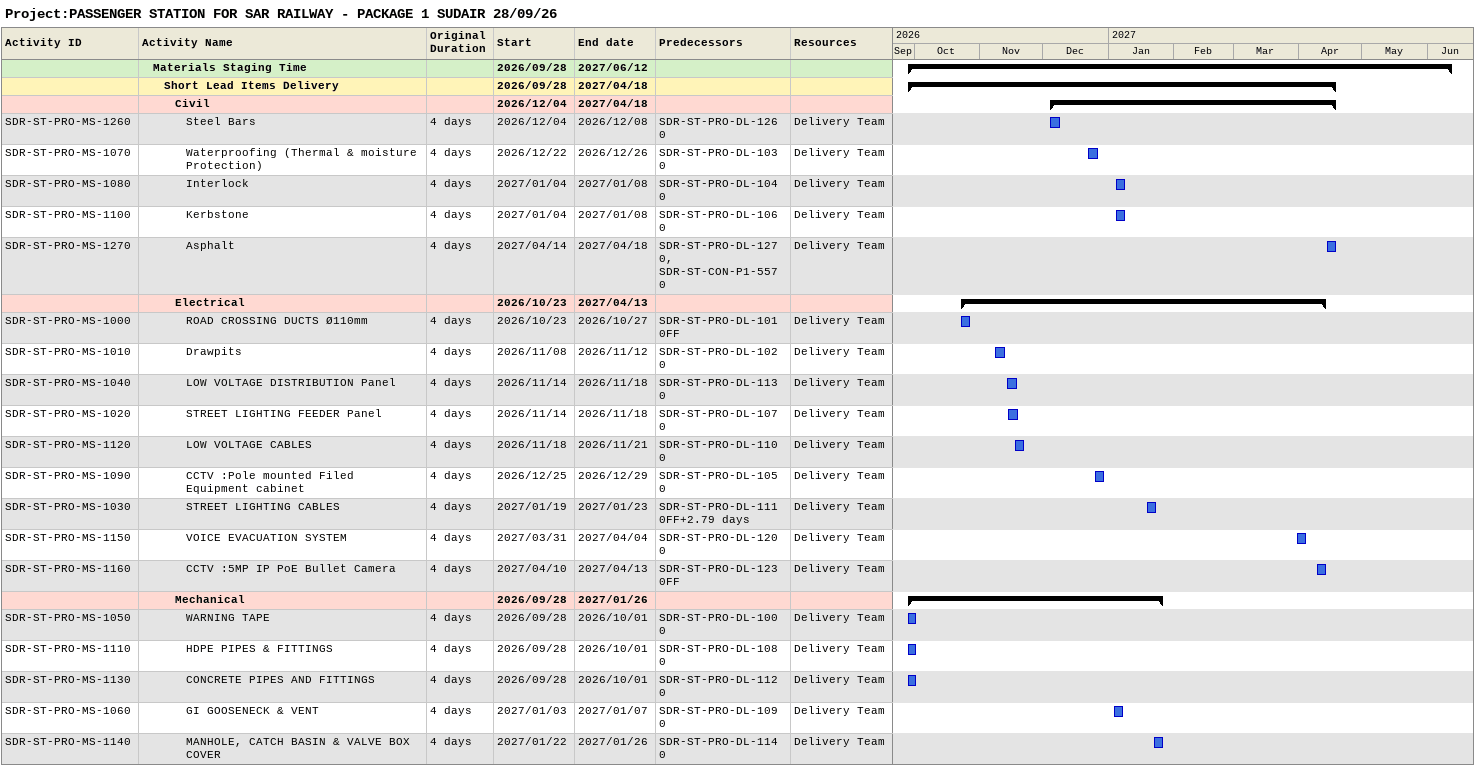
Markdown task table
Project:PASSENGER STATION FOR SAR RAILWAY - PACKAGE 1 SUDAIR 28/09/26

| ID | Level | Task | Original duration | Start | Finish | Predecessors | Resources |
|---|---|---|---|---|---|---|---|
|  | 2 | **Materials Staging Time** |  | 2026-09-28 | 2027-06-12 |  |  |
|  | 3 | **Short Lead Items Delivery** |  | 2026-09-28 | 2027-04-18 |  |  |
|  | 4 | **Civil** |  | 2026-12-04 | 2027-04-18 |  |  |
| SDR-ST-PRO-MS-1260 | 5 | Steel Bars | 4d | 2026-12-04 | 2026-12-08 | SDR-ST-PRO-DL-1260 | Delivery Team |
| SDR-ST-PRO-MS-1070 | 5 | Waterproofing (Thermal & moisture Protection) | 4d | 2026-12-22 | 2026-12-26 | SDR-ST-PRO-DL-1030 | Delivery Team |
| SDR-ST-PRO-MS-1080 | 5 | Interlock | 4d | 2027-01-04 | 2027-01-08 | SDR-ST-PRO-DL-1040 | Delivery Team |
| SDR-ST-PRO-MS-1100 | 5 | Kerbstone | 4d | 2027-01-04 | 2027-01-08 | SDR-ST-PRO-DL-1060 | Delivery Team |
| SDR-ST-PRO-MS-1270 | 5 | Asphalt | 4d | 2027-04-14 | 2027-04-18 | SDR-ST-PRO-DL-1270, SDR-ST-CON-P1-5570 | Delivery Team |
|  | 4 | **Electrical** |  | 2026-10-23 | 2027-04-13 |  |  |
| SDR-ST-PRO-MS-1000 | 5 | ROAD CROSSING DUCTS Ø110mm | 4d | 2026-10-23 | 2026-10-27 | SDR-ST-PRO-DL-1010FF | Delivery Team |
| SDR-ST-PRO-MS-1010 | 5 | Drawpits | 4d | 2026-11-08 | 2026-11-12 | SDR-ST-PRO-DL-1020 | Delivery Team |
| SDR-ST-PRO-MS-1040 | 5 | LOW VOLTAGE DISTRIBUTION Panel | 4d | 2026-11-14 | 2026-11-18 | SDR-ST-PRO-DL-1130 | Delivery Team |
| SDR-ST-PRO-MS-1020 | 5 | STREET LIGHTING FEEDER Panel | 4d | 2026-11-14 | 2026-11-18 | SDR-ST-PRO-DL-1070 | Delivery Team |
| SDR-ST-PRO-MS-1120 | 5 | LOW VOLTAGE CABLES | 4d | 2026-11-18 | 2026-11-21 | SDR-ST-PRO-DL-1100 | Delivery Team |
| SDR-ST-PRO-MS-1090 | 5 | CCTV :Pole mounted Filed Equipment cabinet | 4d | 2026-12-25 | 2026-12-29 | SDR-ST-PRO-DL-1050 | Delivery Team |
| SDR-ST-PRO-MS-1030 | 5 | STREET LIGHTING CABLES | 4d | 2027-01-19 | 2027-01-23 | SDR-ST-PRO-DL-1110FF+2.79d | Delivery Team |
| SDR-ST-PRO-MS-1150 | 5 | VOICE EVACUATION SYSTEM | 4d | 2027-03-31 | 2027-04-04 | SDR-ST-PRO-DL-1200 | Delivery Team |
| SDR-ST-PRO-MS-1160 | 5 | CCTV :5MP IP PoE Bullet Camera | 4d | 2027-04-10 | 2027-04-13 | SDR-ST-PRO-DL-1230FF | Delivery Team |
|  | 4 | **Mechanical** |  | 2026-09-28 | 2027-01-26 |  |  |
| SDR-ST-PRO-MS-1050 | 5 | WARNING TAPE | 4d | 2026-09-28 | 2026-10-01 | SDR-ST-PRO-DL-1000 | Delivery Team |
| SDR-ST-PRO-MS-1110 | 5 | HDPE PIPES & FITTINGS | 4d | 2026-09-28 | 2026-10-01 | SDR-ST-PRO-DL-1080 | Delivery Team |
| SDR-ST-PRO-MS-1130 | 5 | CONCRETE PIPES AND FITTINGS | 4d | 2026-09-28 | 2026-10-01 | SDR-ST-PRO-DL-1120 | Delivery Team |
| SDR-ST-PRO-MS-1060 | 5 | GI GOOSENECK & VENT | 4d | 2027-01-03 | 2027-01-07 | SDR-ST-PRO-DL-1090 | Delivery Team |
| SDR-ST-PRO-MS-1140 | 5 | MANHOLE, CATCH BASIN & VALVE BOX COVER | 4d | 2027-01-22 | 2027-01-26 | SDR-ST-PRO-DL-1140 | Delivery Team |
